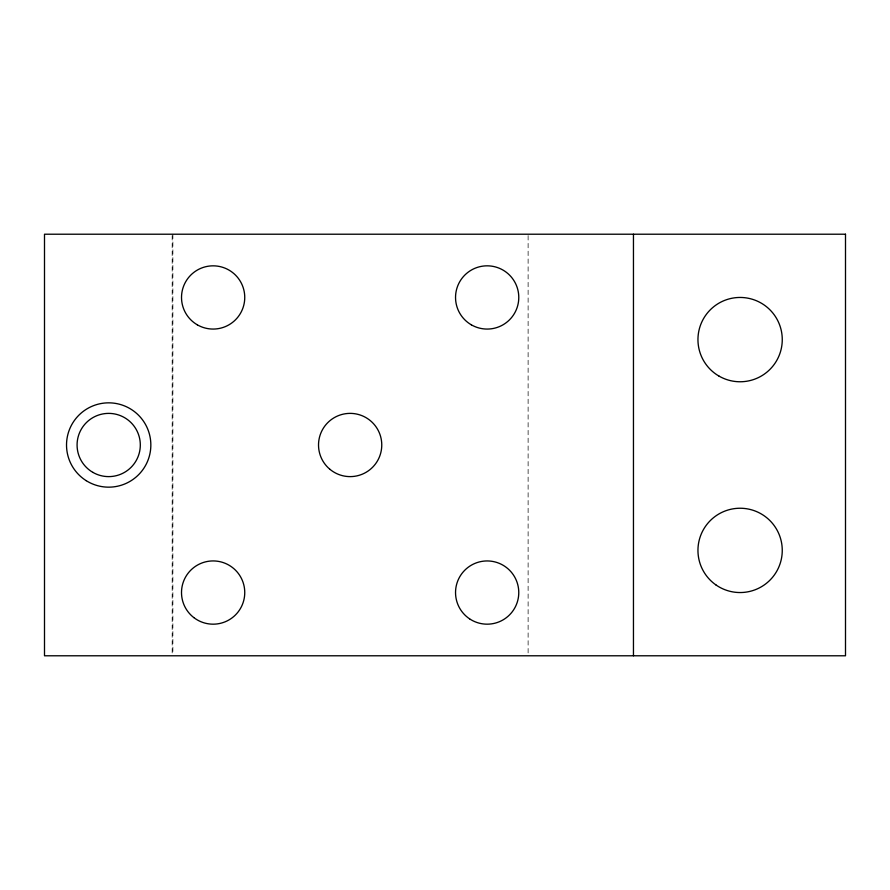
<?xml version="1.0" encoding="UTF-8"?>
<svg xmlns="http://www.w3.org/2000/svg" width="890" height="890" viewBox="0 0 890 890"><rect width="100%" height="100%" fill="white"/><g stroke="black" fill="none" stroke-linecap="round" stroke-linejoin="round"><path stroke-width="0.67" stroke-dasharray="4.45 3.34" d="M528.115 235.594L528.115 654.406M172.883 234.215L172.883 654.406M172.171 235.594L172.171 654.406"/><path stroke-width="1.33" d="M633.457 234.215L633.457 655.785M845.5 234.215L44.5 234.215L44.5 655.785L845.5 655.785L845.5 234.215M92.883 472.379A31.617 31.617 0 0 0 140.309 445A31.617 31.617 0 0 0 92.883 417.621A31.617 31.617 0 0 0 92.883 472.379M471.344 324.828A31.617 31.617 0 0 0 518.781 297.449A31.617 31.617 0 0 0 471.344 270.07A31.617 31.617 0 0 0 471.344 324.828M469.575 618.839A31.617 31.617 0 0 0 518.703 594.631A31.617 31.617 0 0 0 473.191 564.193A31.617 31.617 0 0 0 469.575 618.839M197.324 324.828A31.617 31.617 0 0 0 244.75 297.449A31.617 31.617 0 0 0 197.324 270.07A31.617 31.617 0 0 0 197.324 324.828M193.809 617.582A31.617 31.617 0 0 0 244.472 596.767A31.617 31.617 0 0 0 201.118 563.303A31.617 31.617 0 0 0 193.809 617.582M329.6 469.03A31.617 31.617 0 0 0 381.232 450.774A31.617 31.617 0 0 0 339.602 415.185A31.617 31.617 0 0 0 329.6 469.03M86.208 480.667A42.153 42.153 0 0 0 150.811 446.635A42.153 42.153 0 0 0 89.045 407.698A42.153 42.153 0 0 0 86.208 480.667M719.031 376.114A42.153 42.153 0 0 0 782.265 339.602A42.153 42.153 0 0 0 719.031 303.101A42.153 42.153 0 0 0 719.031 376.114M715.938 584.93A42.153 42.153 0 0 0 782.099 554.058A42.153 42.153 0 0 0 722.279 512.195A42.153 42.153 0 0 0 715.938 584.93"/></g></svg>
